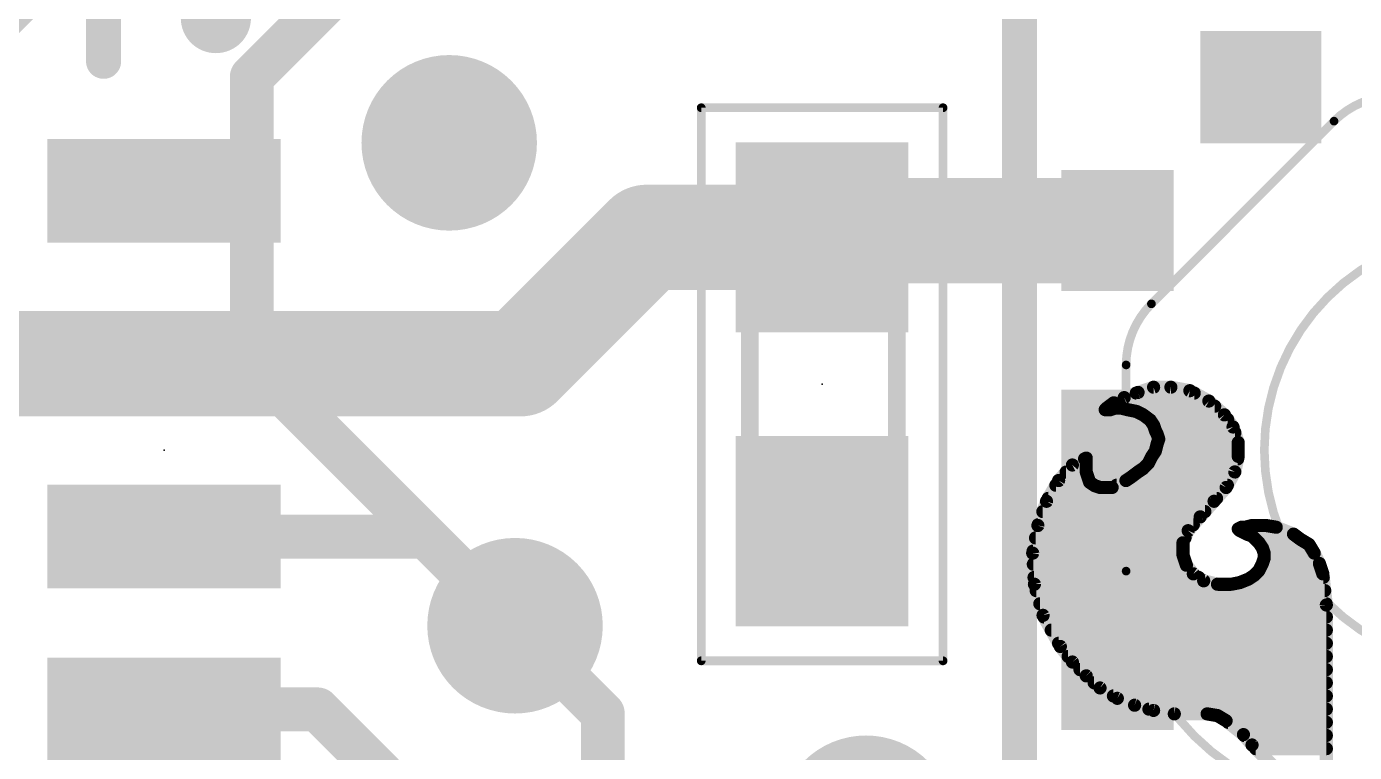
# Model space of a CAD drawing. Extents: x -33 to 53.6, y -18.3 to 32.5.
# Drawn here: x 4.28 to 11.97, y 10.95 to 15.15 of the extents above; entities that cross this region are included whole.
import ezdxf

# ---------------------------------------------------------------- set-up
doc = ezdxf.new("R2010")
doc.units = 0
for name, color, linetype in [('1', 12, 'CONTINUOUS'), ('16', 132, 'CONTINUOUS'), ('18', 110, 'CONTINUOUS'), ('21', 41, 'CONTINUOUS'), ('22', 40, 'CONTINUOUS'), ('23', 53, 'CONTINUOUS'), ('31', 253, 'CONTINUOUS'), ('39', 12, 'CONTINUOUS'), ('51', 53, 'CONTINUOUS')]:
    doc.layers.add(name, color=color, linetype=linetype)

# ---------------------------------------------------------------- blocks, each defined once
blk = doc.blocks.new('RECT')
blk.add_solid([(-0.5, -0.5), (0.5, -0.5), (-0.5, 0.5), (0.5, 0.5)])
blk = doc.blocks.new('ROUNDV')
at = {"const_width": 0.5}
blk.add_lwpolyline([(0, -0.25, 1), (0, 0.25, 1), (0, -0.25)], format="xyb", dxfattribs=at)

msp = doc.modelspace()

# ---------------------------------------------------------------- linework, layer by layer
at = {"layer": '1'}
for points, const_width in [([(7.874, 13.931), (7.143, 13.2)], 0.6096), ([(8.89, 13.931), (7.874, 13.931)], 0.6096), ([(8.929, 13.97), (8.89, 13.931)], 0.6096), ([(10.6, 13.97), (8.929, 13.97)], 0.6096), ([(3.302, 13.2), (5.08, 13.2)], 0.6096), ([(7.143, 13.2), (5.08, 13.2)], 0.6096), ([(5.08, 12.2), (6.596, 12.2)], 0.254), ([(6.596, 12.2), (7.112, 11.684)], 0.254), ([(7.62, 11.176), (7.112, 11.684)], 0.254), ([(5.08, 11.2), (5.969, 11.2)], 0.254), ([(6.35, 10.819), (5.969, 11.2)], 0.254), ([(7.62, 11.176), (7.62, 9.144)], 0.254)]:
    msp.add_lwpolyline(points, dxfattribs=dict(at, const_width=const_width))
for points, const_width in [([(7.874, 14.0834, 1), (7.874, 13.7786)], 0.3048), ([(7.9818, 13.8232, 1), (7.7662, 14.0388)], 0.3048), ([(8.929, 14.1224, 1), (8.929, 13.8176)], 0.3048), ([(9.0368, 13.8622, 1), (8.8212, 14.0778)], 0.3048), ([(8.89, 13.7786, 1), (8.89, 14.0834)], 0.3048), ([(10.6, 13.8176, 1), (10.6, 14.1224)], 0.3048), ([(8.7822, 14.0388, 1), (8.9978, 13.8232)], 0.3048), ([(5.08, 13.3524, 1), (5.08, 13.0476)], 0.3048), ([(5.08, 13.0476, 1), (5.08, 13.3524)], 0.3048), ([(7.0352, 13.3078, 1), (7.2508, 13.0922)], 0.3048), ([(7.143, 13.0476, 1), (7.143, 13.3524)], 0.3048), ([(5.08, 12.2635, 1), (5.08, 12.1365)], 0.127), ([(6.6409, 12.2449, 1), (6.5511, 12.1551)], 0.127), ([(6.596, 12.1365, 1), (6.596, 12.2635)], 0.127), ([(7.1569, 11.7289, 1), (7.0671, 11.6391)], 0.127), ([(7.0671, 11.6391, 1), (7.1569, 11.7289)], 0.127), ([(5.08, 11.2635, 1), (5.08, 11.1365)], 0.127), ([(6.0139, 11.2449, 1), (5.9241, 11.1551)], 0.127), ([(5.969, 11.1365, 1), (5.969, 11.2635)], 0.127), ([(7.6835, 11.176, 1), (7.5565, 11.176)], 0.127), ([(7.5751, 11.1311, 1), (7.6649, 11.2209)], 0.127)]:
    msp.add_lwpolyline(points, format="xyb", dxfattribs=dict(at, const_width=const_width))
at = {"layer": '16'}
for points, const_width in [([(4.8895, 16.1925), (3.302, 14.605)], 0.6096), ([(6.731, 16.002), (5.588, 14.859)], 0.254), ([(5.588, 14.859), (5.588, 13.208)], 0.254), ([(5.588, 13.208), (7.112, 11.684)], 0.254)]:
    msp.add_lwpolyline(points, dxfattribs=dict(at, const_width=const_width))
at = {"layer": '16', "const_width": 0.127}
for points in [[(5.6515, 14.859, 1), (5.5245, 14.859)], [(5.5431, 14.9039, 1), (5.6329, 14.8141)], [(5.6329, 13.2529, 1), (5.5431, 13.1631)], [(5.5245, 13.208, 1), (5.6515, 13.208)], [(7.0671, 11.6391, 1), (7.1569, 11.7289)]]:
    msp.add_lwpolyline(points, format="xyb", dxfattribs=at)
at = {"layer": '21', "const_width": 0.2032}
for points in [[(4.73, 15.7), (4.73, 14.95)], [(10.033, 10.033), (10.033, 15.367)]]:
    msp.add_lwpolyline(points, dxfattribs=at)
at = {"layer": '21'}
for points, const_width in [([(5.38, 15.0984, 1), (5.38, 15.3016, 1), (5.38, 15.0984)], 0.2032), ([(4.6792, 14.95, 1), (4.7808, 14.95)], 0.1016)]:
    msp.add_lwpolyline(points, format="xyb", dxfattribs=dict(at, const_width=const_width))
at = {"layer": '22', "const_width": 0.0762}
for points in [[(10.639, 13.004), (10.719, 13.034)], [(10.719, 13.034), (10.809, 13.064)], [(10.809, 13.064), (10.909, 13.064)], [(10.909, 13.064), (11.019, 13.044)], [(11.019, 13.044), (11.129, 12.984)], [(10.539, 12.944), (10.579, 12.974)], [(10.579, 12.974), (10.639, 13.004)], [(10.7089, 13.0302), (11.0443, 13.0302)], [(11.129, 12.984), (11.219, 12.904)], [(10.529, 12.934), (10.539, 12.944)], [(10.559, 12.934), (10.529, 12.934)], [(10.5523, 12.954), (11.1628, 12.954)], [(10.589, 12.944), (10.559, 12.934)], [(10.619, 12.944), (10.589, 12.944)], [(10.659, 12.934), (10.619, 12.944)], [(10.709, 12.924), (10.659, 12.934)], [(10.749, 12.904), (10.709, 12.924)], [(10.789, 12.874), (10.749, 12.904)], [(10.7839, 12.8778), (11.2377, 12.8778)], [(11.219, 12.904), (11.269, 12.834)], [(10.809, 12.844), (10.789, 12.874)], [(10.819, 12.814), (10.809, 12.844)], [(10.829, 12.794), (10.819, 12.814)], [(10.8252, 12.8016), (11.2798, 12.8016)], [(11.269, 12.834), (11.299, 12.744)], [(10.819, 12.694), (10.829, 12.734)], [(10.8269, 12.7254), (11.299, 12.7254)], [(10.839, 12.764), (10.829, 12.794)], [(10.829, 12.734), (10.839, 12.764)], [(11.299, 12.744), (11.299, 12.664)], [(10.339, 12.614), (10.419, 12.654)], [(10.4094, 12.6492), (10.419, 12.6492)], [(10.419, 12.654), (10.419, 12.574)], [(10.779, 12.624), (10.799, 12.664)], [(10.7916, 12.6492), (11.2957, 12.6492)], [(10.799, 12.664), (10.819, 12.694)], [(11.299, 12.664), (11.279, 12.574)], [(10.259, 12.524), (10.339, 12.614)], [(10.3026, 12.573), (10.4193, 12.573)], [(10.419, 12.574), (10.439, 12.514)], [(10.679, 12.544), (10.719, 12.574)], [(10.7177, 12.573), (11.2784, 12.573)], [(10.719, 12.574), (10.749, 12.594)], [(10.749, 12.594), (10.779, 12.624)], [(11.279, 12.574), (11.229, 12.484)], [(10.189, 12.404), (10.259, 12.524)], [(10.2431, 12.4968), (10.4648, 12.4968)], [(10.439, 12.514), (10.469, 12.494)], [(10.469, 12.494), (10.499, 12.484)], [(10.569, 12.484), (10.649, 12.524)], [(10.5946, 12.4968), (11.2361, 12.4968)], [(10.649, 12.524), (10.679, 12.544)], [(10.1987, 12.4206), (11.1735, 12.4206)], [(10.499, 12.484), (10.569, 12.484)], [(11.229, 12.484), (11.159, 12.404)], [(10.139, 12.264), (10.189, 12.404)], [(10.1677, 12.3444), (11.106, 12.3444)], [(11.159, 12.404), (11.079, 12.314)], [(10.109, 12.104), (10.139, 12.264)], [(10.1405, 12.2682), (11.0389, 12.2682)], [(11.079, 12.314), (11.009, 12.234)], [(11.339, 12.254), (11.379, 12.264)], [(11.379, 12.264), (11.459, 12.264)], [(11.459, 12.264), (11.519, 12.254)], [(10.1255, 12.192), (10.991, 12.192)], [(11.009, 12.234), (10.979, 12.164)], [(11.299, 12.244), (11.319, 12.254)], [(11.309, 12.234), (11.299, 12.244)], [(11.349, 12.214), (11.309, 12.234)], [(11.319, 12.254), (11.339, 12.254)], [(11.379, 12.204), (11.349, 12.214)], [(11.419, 12.164), (11.379, 12.204)], [(11.391, 12.192), (11.6483, 12.192)], [(11.519, 12.254), (11.619, 12.214)], [(11.619, 12.214), (11.659, 12.184)], [(10.1112, 12.1158), (10.979, 12.1158)], [(10.979, 12.164), (10.979, 12.094)], [(11.439, 12.134), (11.419, 12.164)], [(11.449, 12.104), (11.439, 12.134)], [(11.4451, 12.1158), (11.7319, 12.1158)], [(11.659, 12.184), (11.709, 12.154)], [(11.709, 12.154), (11.739, 12.104)], [(10.119, 11.924), (10.109, 12.104)], [(10.1126, 12.0396), (10.9971, 12.0396)], [(10.979, 12.094), (10.999, 12.034)], [(10.999, 12.034), (11.039, 11.984)], [(11.419, 12.004), (11.439, 12.044)], [(11.4368, 12.0396), (11.7705, 12.0396)], [(11.439, 12.044), (11.449, 12.074)], [(11.449, 12.074), (11.449, 12.104)], [(11.739, 12.104), (11.769, 12.044)], [(11.769, 12.044), (11.789, 11.984)], [(10.1168, 11.9634), (11.0699, 11.9634)], [(11.039, 11.984), (11.099, 11.944)], [(11.359, 11.954), (11.389, 11.974)], [(11.3731, 11.9634), (11.7913, 11.9634)], [(11.389, 11.974), (11.419, 12.004)], [(11.789, 11.984), (11.809, 11.804)], [(10.169, 11.744), (10.119, 11.924)], [(10.1292, 11.8872), (11.7998, 11.8872)], [(11.099, 11.944), (11.179, 11.924)], [(11.179, 11.924), (11.259, 11.924)], [(11.259, 11.924), (11.309, 11.934)], [(11.309, 11.934), (11.359, 11.954)], [(10.1504, 11.811), (11.8082, 11.811)], [(11.809, 11.804), (11.809, 10.524)], [(10.269, 11.564), (10.169, 11.744)], [(10.1741, 11.7348), (11.809, 11.7348)], [(10.2164, 11.6586), (11.809, 11.6586)], [(10.2588, 11.5824), (11.809, 11.5824)], [(10.339, 11.474), (10.269, 11.564)], [(10.314, 11.5062), (11.809, 11.5062)], [(10.419, 11.394), (10.339, 11.474)], [(10.383, 11.43), (11.809, 11.43)], [(10.499, 11.324), (10.419, 11.394)], [(10.4649, 11.3538), (11.809, 11.3538)], [(10.599, 11.264), (10.499, 11.324)], [(10.5763, 11.2776), (11.809, 11.2776)], [(10.699, 11.224), (10.599, 11.264)], [(10.809, 11.194), (10.699, 11.224)], [(10.7819, 11.2014), (11.809, 11.2014)], [(10.929, 11.174), (10.809, 11.194)], [(11.119, 11.174), (10.929, 11.174)], [(11.179, 11.164), (11.119, 11.174)], [(11.229, 11.134), (11.179, 11.164)], [(11.329, 11.054), (11.229, 11.134)], [(11.24, 11.1252), (11.809, 11.1252)], [(11.379, 10.994), (11.329, 11.054)], [(11.3332, 11.049), (11.809, 11.049)], [(11.509, 10.864), (11.379, 10.994)], [(11.4002, 10.9728), (11.809, 10.9728)]]:
    msp.add_lwpolyline(points, dxfattribs=at)
at = {"layer": '22', "const_width": 0.0381}
for points in [[(10.713, 13.0521, 1), (10.725, 13.0159)], [(10.7257, 13.0162, 1), (10.7123, 13.0518)], [(10.809, 13.0831, 1), (10.809, 13.045)], [(10.815, 13.0459, 1), (10.803, 13.0821)], [(10.9124, 13.0827, 1), (10.9056, 13.0453)], [(10.909, 13.045, 1), (10.909, 13.0831)], [(11.0281, 13.0607, 1), (11.0099, 13.0273)], [(11.0156, 13.0253, 1), (11.0224, 13.0627)], [(10.5705, 12.991, 1), (10.5875, 12.957)], [(10.5904, 12.9588, 1), (10.5676, 12.9892)], [(10.6323, 13.0218, 1), (10.6457, 12.9862)], [(10.6475, 12.987, 1), (10.6305, 13.021)], [(10.7089, 13.0493, 1), (10.7089, 13.0112)], [(11.0443, 13.0112, 1), (11.0443, 13.0493)], [(11.1417, 12.9982, 1), (11.1163, 12.9698)], [(11.1199, 12.9673, 1), (11.1381, 13.0007)], [(10.529, 12.9531, 1), (10.529, 12.915)], [(10.5155, 12.9475, 1), (10.5425, 12.9205)], [(10.5276, 12.9592, 1), (10.5504, 12.9288)], [(10.5525, 12.9305, 1), (10.5255, 12.9575)], [(10.5523, 12.9731, 1), (10.5523, 12.935)], [(10.553, 12.9521, 1), (10.565, 12.9159)], [(10.559, 12.915, 1), (10.559, 12.9531)], [(10.589, 12.9631, 1), (10.589, 12.925)], [(10.595, 12.9259, 1), (10.583, 12.9621)], [(10.6236, 12.9625, 1), (10.6144, 12.9255)], [(10.619, 12.925, 1), (10.619, 12.9631)], [(10.6627, 12.9527, 1), (10.6553, 12.9153)], [(10.6544, 12.9155, 1), (10.6636, 12.9525)], [(10.7175, 12.941, 1), (10.7005, 12.907)], [(10.7053, 12.9053, 1), (10.7127, 12.9427)], [(10.7604, 12.9192, 1), (10.7376, 12.8888)], [(10.7405, 12.887, 1), (10.7575, 12.921)], [(10.7839, 12.8969, 1), (10.7839, 12.8588)], [(11.1628, 12.935, 1), (11.1628, 12.9731)], [(11.2345, 12.9151, 1), (11.2035, 12.8929)], [(11.2063, 12.8898, 1), (11.2317, 12.9182)], [(11.2377, 12.8588, 1), (11.2377, 12.8969)], [(10.8049, 12.8846, 1), (10.7731, 12.8634)], [(10.7776, 12.8588, 1), (10.8004, 12.8892)], [(10.8271, 12.85, 1), (10.7909, 12.838)], [(10.7931, 12.8334, 1), (10.8249, 12.8546)], [(10.836, 12.8225, 1), (10.802, 12.8055)], [(10.8009, 12.808, 1), (10.8371, 12.82)], [(10.8252, 12.8207, 1), (10.8252, 12.7826)], [(11.2871, 12.84, 1), (11.2509, 12.828)], [(11.2535, 12.8229, 1), (11.2845, 12.8451)], [(11.2798, 12.7826, 1), (11.2798, 12.8207)], [(10.8269, 12.7445, 1), (10.8269, 12.7064)], [(10.8471, 12.8, 1), (10.8109, 12.788)], [(10.8475, 12.7294, 1), (10.8105, 12.7386)], [(10.812, 12.7855, 1), (10.846, 12.8025)], [(10.8571, 12.758, 1), (10.8209, 12.77)], [(10.8209, 12.758, 1), (10.8571, 12.77)], [(11.3181, 12.744, 1), (11.28, 12.744)], [(11.2809, 12.738, 1), (11.3171, 12.75)], [(11.299, 12.7064, 1), (11.299, 12.7445)], [(10.4094, 12.6683, 1), (10.4094, 12.6302)], [(10.4381, 12.654, 1), (10.4, 12.654)], [(10.4275, 12.637, 1), (10.4105, 12.671)], [(10.419, 12.6302, 1), (10.419, 12.6683)], [(10.7916, 12.6683, 1), (10.7916, 12.6302)], [(10.7831, 12.6746, 1), (10.8149, 12.6534)], [(10.816, 12.6555, 1), (10.782, 12.6725)], [(10.8005, 12.6986, 1), (10.8375, 12.6894)], [(10.8349, 12.6834, 1), (10.8031, 12.7046)], [(10.8109, 12.74, 1), (10.8471, 12.728)], [(11.3176, 12.6599, 1), (11.2804, 12.6681)], [(11.2957, 12.6302, 1), (11.2957, 12.6683)], [(10.3026, 12.5921, 1), (10.3026, 12.554)], [(10.3305, 12.631, 1), (10.3475, 12.597)], [(10.3532, 12.6013, 1), (10.3248, 12.6267)], [(10.4371, 12.58, 1), (10.4009, 12.568)], [(10.4193, 12.554, 1), (10.4193, 12.5921)], [(10.7177, 12.5921, 1), (10.7177, 12.554)], [(10.7084, 12.5899, 1), (10.7296, 12.5581)], [(10.7304, 12.5588, 1), (10.7076, 12.5892)], [(10.7355, 12.6075, 1), (10.7625, 12.5805)], [(10.7596, 12.5781, 1), (10.7384, 12.6099)], [(10.762, 12.6325, 1), (10.796, 12.6155)], [(10.7925, 12.6105, 1), (10.7655, 12.6375)], [(11.2957, 12.5647, 1), (11.2623, 12.5833)], [(11.2784, 12.554, 1), (11.2784, 12.5921)], [(11.28, 12.664, 1), (11.3181, 12.664)], [(10.2431, 12.5159, 1), (10.2431, 12.4778)], [(10.2448, 12.5367, 1), (10.2732, 12.5113)], [(10.2755, 12.5144, 1), (10.2425, 12.5336)], [(10.4, 12.574, 1), (10.4381, 12.574)], [(10.4496, 12.5299, 1), (10.4284, 12.4981)], [(10.4209, 12.508, 1), (10.4571, 12.52)], [(10.475, 12.5121, 1), (10.463, 12.4759)], [(10.4648, 12.4778, 1), (10.4648, 12.5159)], [(10.5946, 12.5159, 1), (10.5946, 12.4778)], [(10.6384, 12.5399, 1), (10.6596, 12.5081)], [(10.6575, 12.507, 1), (10.6405, 12.541)], [(10.6676, 12.5592, 1), (10.6904, 12.5288)], [(10.6896, 12.5281, 1), (10.6684, 12.5599)], [(11.2361, 12.4778, 1), (11.2361, 12.5159)], [(11.2604, 12.5781, 1), (11.2976, 12.5699)], [(10.1987, 12.4397, 1), (10.1987, 12.4016)], [(10.4584, 12.4781, 1), (10.4796, 12.5099)], [(10.499, 12.503, 1), (10.499, 12.4649)], [(10.493, 12.4659, 1), (10.505, 12.5021)], [(10.5605, 12.501, 1), (10.5775, 12.467)], [(10.569, 12.4649, 1), (10.569, 12.503)], [(11.1735, 12.4016, 1), (11.1735, 12.4397)], [(11.2123, 12.4933, 1), (11.2457, 12.4747)], [(11.2433, 12.4715, 1), (11.2147, 12.4965)], [(10.1677, 12.3635, 1), (10.1677, 12.3254)], [(10.1725, 12.4136, 1), (10.2055, 12.3944)], [(10.2069, 12.3976, 1), (10.1711, 12.4104)], [(11.106, 12.3254, 1), (11.106, 12.3635)], [(11.1447, 12.4165, 1), (11.1733, 12.3915)], [(11.1732, 12.3913, 1), (11.1448, 12.4167)], [(10.1577, 12.2605, 1), (10.1203, 12.2675)], [(10.1405, 12.2873, 1), (10.1405, 12.2492)], [(11.0389, 12.2492, 1), (11.0389, 12.2873)], [(11.0648, 12.3267, 1), (11.0932, 12.3013)], [(11.0933, 12.3015, 1), (11.0647, 12.3265)], [(11.379, 12.2831, 1), (11.379, 12.245)], [(11.3836, 12.2455, 1), (11.3744, 12.2825)], [(11.4621, 12.2828, 1), (11.4559, 12.2452)], [(11.459, 12.245, 1), (11.459, 12.2831)], [(10.1255, 12.2111, 1), (10.1255, 12.173)], [(10.1211, 12.2704, 1), (10.1569, 12.2576)], [(10.9947, 12.2465, 1), (11.0233, 12.2215)], [(10.991, 12.173, 1), (10.991, 12.2111)], [(11.0265, 12.2265, 1), (10.9915, 12.2415)], [(11.3125, 12.2575, 1), (11.2855, 12.2305)], [(11.2905, 12.261, 1), (11.3075, 12.227)], [(11.3175, 12.251, 1), (11.3005, 12.217)], [(11.2955, 12.2205, 1), (11.3225, 12.2475)], [(11.319, 12.2731, 1), (11.319, 12.235)], [(11.3275, 12.237, 1), (11.3105, 12.271)], [(11.3344, 12.2725, 1), (11.3436, 12.2355)], [(11.355, 12.2321, 1), (11.343, 12.1959)], [(11.339, 12.235, 1), (11.339, 12.2731)], [(11.3405, 12.197, 1), (11.3575, 12.231)], [(11.3925, 12.2175, 1), (11.3655, 12.1905)], [(11.391, 12.2111, 1), (11.391, 12.173)], [(11.373, 12.1859, 1), (11.385, 12.2221)], [(11.5261, 12.2717, 1), (11.5119, 12.2363)], [(11.5159, 12.2352, 1), (11.5221, 12.2728)], [(11.6304, 12.2292, 1), (11.6076, 12.1988)], [(11.6119, 12.1963, 1), (11.6261, 12.2317)], [(11.6483, 12.173, 1), (11.6483, 12.2111)], [(10.1112, 12.1349, 1), (10.1112, 12.0968)], [(10.9615, 12.1715, 1), (10.9965, 12.1565)], [(10.9981, 12.164, 1), (10.96, 12.164)], [(10.979, 12.0968, 1), (10.979, 12.1349)], [(11.4349, 12.1746, 1), (11.4031, 12.1534)], [(11.4055, 12.1505, 1), (11.4325, 12.1775)], [(11.4571, 12.14, 1), (11.4209, 12.128)], [(11.4231, 12.1234, 1), (11.4549, 12.1446)], [(11.4451, 12.1349, 1), (11.4451, 12.0968)], [(11.6688, 12.2003, 1), (11.6492, 12.1677)], [(11.6476, 12.1688, 1), (11.6704, 12.1992)], [(11.7253, 12.1638, 1), (11.6927, 12.1442)], [(11.6992, 12.1377, 1), (11.7188, 12.1703)], [(11.7319, 12.0968, 1), (11.7319, 12.1349)], [(10.128, 12.1051, 1), (10.09, 12.1029)], [(10.0903, 12.1075, 1), (10.1277, 12.1005)], [(10.1126, 12.0587, 1), (10.1126, 12.0206)], [(10.9971, 12.1, 1), (10.9609, 12.088)], [(10.96, 12.094, 1), (10.9981, 12.094)], [(11.0139, 12.0459, 1), (10.9841, 12.0221)], [(10.9971, 12.0206, 1), (10.9971, 12.0587)], [(11.4368, 12.0587, 1), (11.4368, 12.0206)], [(11.456, 12.0355, 1), (11.422, 12.0525)], [(11.468, 12.104, 1), (11.4299, 12.104)], [(11.4299, 12.074, 1), (11.468, 12.074)], [(11.4309, 12.098, 1), (11.4671, 12.11)], [(11.4671, 12.068, 1), (11.4309, 12.08)], [(11.756, 12.1125, 1), (11.722, 12.0955)], [(11.7227, 12.0942, 1), (11.7553, 12.1138)], [(11.7871, 12.05, 1), (11.7509, 12.038)], [(11.752, 12.0355, 1), (11.786, 12.0525)], [(11.7705, 12.0206, 1), (11.7705, 12.0587)], [(10.1168, 11.9825, 1), (10.1168, 11.9444)], [(10.9809, 12.028, 1), (11.0171, 12.04)], [(11.0496, 11.9999, 1), (11.0284, 11.9681)], [(11.0241, 11.9721, 1), (11.0539, 11.9959)], [(11.0699, 11.9444, 1), (11.0699, 11.9825)], [(11.3731, 11.9825, 1), (11.3731, 11.9444)], [(11.3755, 11.9875, 1), (11.4025, 11.9605)], [(11.3996, 11.9581, 1), (11.3784, 11.9899)], [(11.402, 12.0125, 1), (11.436, 11.9955)], [(11.4325, 11.9905, 1), (11.4055, 12.0175)], [(11.4209, 12.05, 1), (11.4571, 12.038)], [(11.8079, 11.9861, 1), (11.7701, 11.9819)], [(11.7709, 11.978, 1), (11.8071, 11.99)], [(11.7913, 11.9444, 1), (11.7913, 11.9825)], [(10.1374, 11.9291, 1), (10.1006, 11.9189)], [(10.1, 11.9229, 1), (10.138, 11.9251)], [(10.1292, 11.9063, 1), (10.1292, 11.8681)], [(11.1036, 11.9625, 1), (11.0944, 11.9255)], [(11.0884, 11.9281, 1), (11.1096, 11.9599)], [(11.179, 11.9431, 1), (11.179, 11.905)], [(11.1744, 11.9055, 1), (11.1836, 11.9425)], [(11.2553, 11.9427, 1), (11.2627, 11.9053)], [(11.259, 11.905, 1), (11.259, 11.9431)], [(11.3019, 11.9517, 1), (11.3161, 11.9163)], [(11.3127, 11.9153, 1), (11.3053, 11.9527)], [(11.3484, 11.9699, 1), (11.3696, 11.9381)], [(11.3661, 11.9363, 1), (11.3519, 11.9717)], [(11.7998, 11.8681, 1), (11.7998, 11.9063)], [(10.1504, 11.83, 1), (10.1504, 11.7919)], [(11.8281, 11.804, 1), (11.79, 11.804)], [(11.8082, 11.7919, 1), (11.8082, 11.83)], [(10.1857, 11.7533, 1), (10.1523, 11.7347)], [(10.1506, 11.7389, 1), (10.1874, 11.7491)], [(10.1741, 11.7538, 1), (10.1741, 11.7157)], [(11.7901, 11.8019, 1), (11.8279, 11.8061)], [(11.809, 11.7157, 1), (11.809, 11.7538)], [(10.2164, 11.6776, 1), (10.2164, 11.6395)], [(11.809, 11.6395, 1), (11.809, 11.6776)], [(10.2588, 11.6014, 1), (10.2588, 11.5633)], [(11.809, 11.5633, 1), (11.809, 11.6014)], [(10.284, 11.5757, 1), (10.254, 11.5523)], [(10.2523, 11.5547, 1), (10.2857, 11.5733)], [(10.314, 11.5252, 1), (10.314, 11.4871)], [(11.809, 11.4871, 1), (11.809, 11.5252)], [(10.3525, 11.4875, 1), (10.3255, 11.4605)], [(10.324, 11.4623, 1), (10.354, 11.4857)], [(10.383, 11.449, 1), (10.383, 11.4109)], [(11.809, 11.4109, 1), (11.809, 11.449)], [(10.4315, 11.4083, 1), (10.4065, 11.3797)], [(10.4055, 11.3805, 1), (10.4325, 11.4075)], [(10.4649, 11.3728, 1), (10.4649, 11.3347)], [(11.809, 11.3347, 1), (11.809, 11.3728)], [(10.5088, 11.3403, 1), (10.4892, 11.3077)], [(10.4865, 11.3097, 1), (10.5115, 11.3383)], [(10.5763, 11.2967, 1), (10.5763, 11.2586)], [(10.6061, 11.2817, 1), (10.5919, 11.2463)], [(11.809, 11.2586, 1), (11.809, 11.2967)], [(10.5892, 11.2477, 1), (10.6088, 11.2803)], [(10.704, 11.2424, 1), (10.694, 11.2056)], [(10.6919, 11.2063, 1), (10.7061, 11.2417)], [(10.7819, 11.2205, 1), (10.7819, 11.1824)], [(10.8121, 11.2128, 1), (10.8059, 11.1752)], [(10.804, 11.1756, 1), (10.814, 11.2124)], [(11.809, 11.1824, 1), (11.809, 11.2205)], [(10.929, 11.1931, 1), (10.929, 11.155)], [(10.9259, 11.1552, 1), (10.9321, 11.1928)], [(11.1221, 11.1928, 1), (11.1159, 11.1552)], [(11.119, 11.155, 1), (11.119, 11.1931)], [(11.1888, 11.1803, 1), (11.1692, 11.1477)], [(11.1759, 11.1452, 1), (11.1821, 11.1828)], [(11.2409, 11.1489, 1), (11.2171, 11.1191)], [(11.2192, 11.1177, 1), (11.2388, 11.1503)], [(11.24, 11.1443, 1), (11.24, 11.1062)], [(11.809, 11.1062, 1), (11.809, 11.1443)], [(11.3436, 11.0662, 1), (11.3144, 11.0418)], [(11.3332, 11.0681, 1), (11.3332, 11.03)], [(11.3171, 11.0391, 1), (11.3409, 11.0689)], [(11.809, 11.03, 1), (11.809, 11.0681)], [(11.3925, 11.0075, 1), (11.3655, 10.9805)], [(11.3644, 10.9818, 1), (11.3936, 11.0062)], [(11.4002, 10.9919, 1), (11.4002, 10.9538)], [(11.809, 10.9538, 1), (11.809, 10.9919)]]:
    msp.add_lwpolyline(points, format="xyb", dxfattribs=at)
at = {"layer": '23'}
for p in [(8.89, 13.081), (5.08, 12.7)]:
    msp.add_point(p, dxfattribs=at)
at = {"layer": '39', "const_width": 0.0508}
for points in [[(8.19, 11.481), (8.19, 14.681)], [(8.19, 14.681), (9.59, 14.681)], [(9.59, 14.681), (9.59, 11.481)], [(9.59, 11.481), (8.19, 11.481)]]:
    msp.add_lwpolyline(points, dxfattribs=at)
at = {"layer": '39', "const_width": 0.0254}
for points in [[(8.2027, 14.681, 1), (8.1773, 14.681)], [(8.19, 14.6937, 1), (8.19, 14.6683)], [(9.6027, 14.681, 1), (9.5773, 14.681)], [(9.59, 14.6683, 1), (9.59, 14.6937)], [(8.19, 11.4937, 1), (8.19, 11.4683)], [(8.1773, 11.481, 1), (8.2027, 11.481)], [(9.5773, 11.481, 1), (9.6027, 11.481)], [(9.59, 11.4683, 1), (9.59, 11.4937)]]:
    msp.add_lwpolyline(points, format="xyb", dxfattribs=at)
at = {"layer": '51'}
for points, const_width in [([(12.2071, 14.75, 0.1989), (11.8536, 14.6036)], 0.05), ([(11.8447, 14.6124, 1), (11.8624, 14.5947)], 0.025), ([(11.8624, 14.5947, 1), (11.8447, 14.6124)], 0.025), ([(12.7, 11.45, 1), (12.7, 13.95, 1), (12.7, 11.45)], 0.05), ([(10.7964, 13.5464, 0.1989), (10.65, 13.1929)], 0.05), ([(10.7876, 13.5553, 1), (10.8053, 13.5376)], 0.025), ([(10.8053, 13.5376, 1), (10.7876, 13.5553)], 0.025), ([(8.4964, 13.437, 1), (8.4456, 13.437)], 0.0508), ([(9.3474, 13.437, 1), (9.2966, 13.437)], 0.0508), ([(10.6625, 13.1929, 1), (10.6375, 13.1929)], 0.025), ([(10.6375, 13.1929, 1), (10.6625, 13.1929)], 0.025), ([(8.4456, 12.725, 1), (8.4964, 12.725)], 0.0508), ([(9.2966, 12.725, 1), (9.3474, 12.725)], 0.0508), ([(10.65, 12, 0.4142), (12, 10.65)], 0.05), ([(10.6625, 12, 1), (10.6375, 12)], 0.025), ([(10.6375, 12, 1), (10.6625, 12)], 0.025)]:
    msp.add_lwpolyline(points, format="xyb", dxfattribs=dict(at, const_width=const_width))
for points, const_width in [([(10.7964, 13.5464), (11.8536, 14.6036)], 0.05), ([(8.471, 13.437), (8.471, 12.725)], 0.1016), ([(9.322, 13.437), (9.322, 12.725)], 0.1016), ([(10.65, 12), (10.65, 13.1929)], 0.05)]:
    msp.add_lwpolyline(points, dxfattribs=dict(at, const_width=const_width))

# ---------------------------------------------------------------- block references
at = {"layer": '1'}
for p, xscale, yscale, rotation in [((11.43, 14.8), 0.65, 0.7, 270), ((5.08, 14.2), 0.6, 1.35, 270), ((10.6, 13.97), 0.65, 0.7, 180), ((5.08, 13.2), 0.6, 1.35, 270), ((10.6, 12.7), 0.65, 0.7, 180), ((5.08, 12.2), 0.6, 1.35, 270), ((10.6, 11.43), 0.65, 0.7, 180), ((5.08, 11.2), 0.6, 1.35, 270)]:
    msp.add_blockref('RECT', p, dxfattribs=dict(at, xscale=xscale, yscale=yscale, rotation=rotation))
at = {"layer": '1', "xscale": 1.1, "rotation": 270}
for p in [(8.89, 13.931), (8.89, 12.231)]:
    msp.add_blockref('RECT', p, dxfattribs=at)
at = {"layer": '18', "xscale": 1.016, "yscale": 1.016}
for p in [(6.731, 14.478), (6.731, 14.478), (7.112, 11.684), (7.112, 11.684), (9.144, 10.541), (9.144, 10.541)]:
    msp.add_blockref('ROUNDV', p, dxfattribs=at)
at = {"layer": '31'}
for p, xscale, yscale, rotation in [((11.43, 14.8), 0.65, 0.7, 270), ((5.08, 14.2), 0.6, 1.35, 270), ((10.6, 13.97), 0.65, 0.7, 180), ((5.08, 13.2), 0.6, 1.35, 270), ((10.6, 12.7), 0.65, 0.7, 180), ((5.08, 12.2), 0.6, 1.35, 270), ((10.6, 11.43), 0.65, 0.7, 180), ((5.08, 11.2), 0.6, 1.35, 270)]:
    msp.add_blockref('RECT', p, dxfattribs=dict(at, xscale=xscale, yscale=yscale, rotation=rotation))
at = {"layer": '31', "xscale": 1.1, "rotation": 270}
for p in [(8.89, 13.931), (8.89, 12.231)]:
    msp.add_blockref('RECT', p, dxfattribs=at)
at = {"layer": '51', "xscale": 0.5001, "yscale": 0.95, "rotation": 270}
for p in [(8.8951, 13.6692), (8.8951, 12.5008)]:
    msp.add_blockref('RECT', p, dxfattribs=at)

doc.saveas('drawing.dxf')
